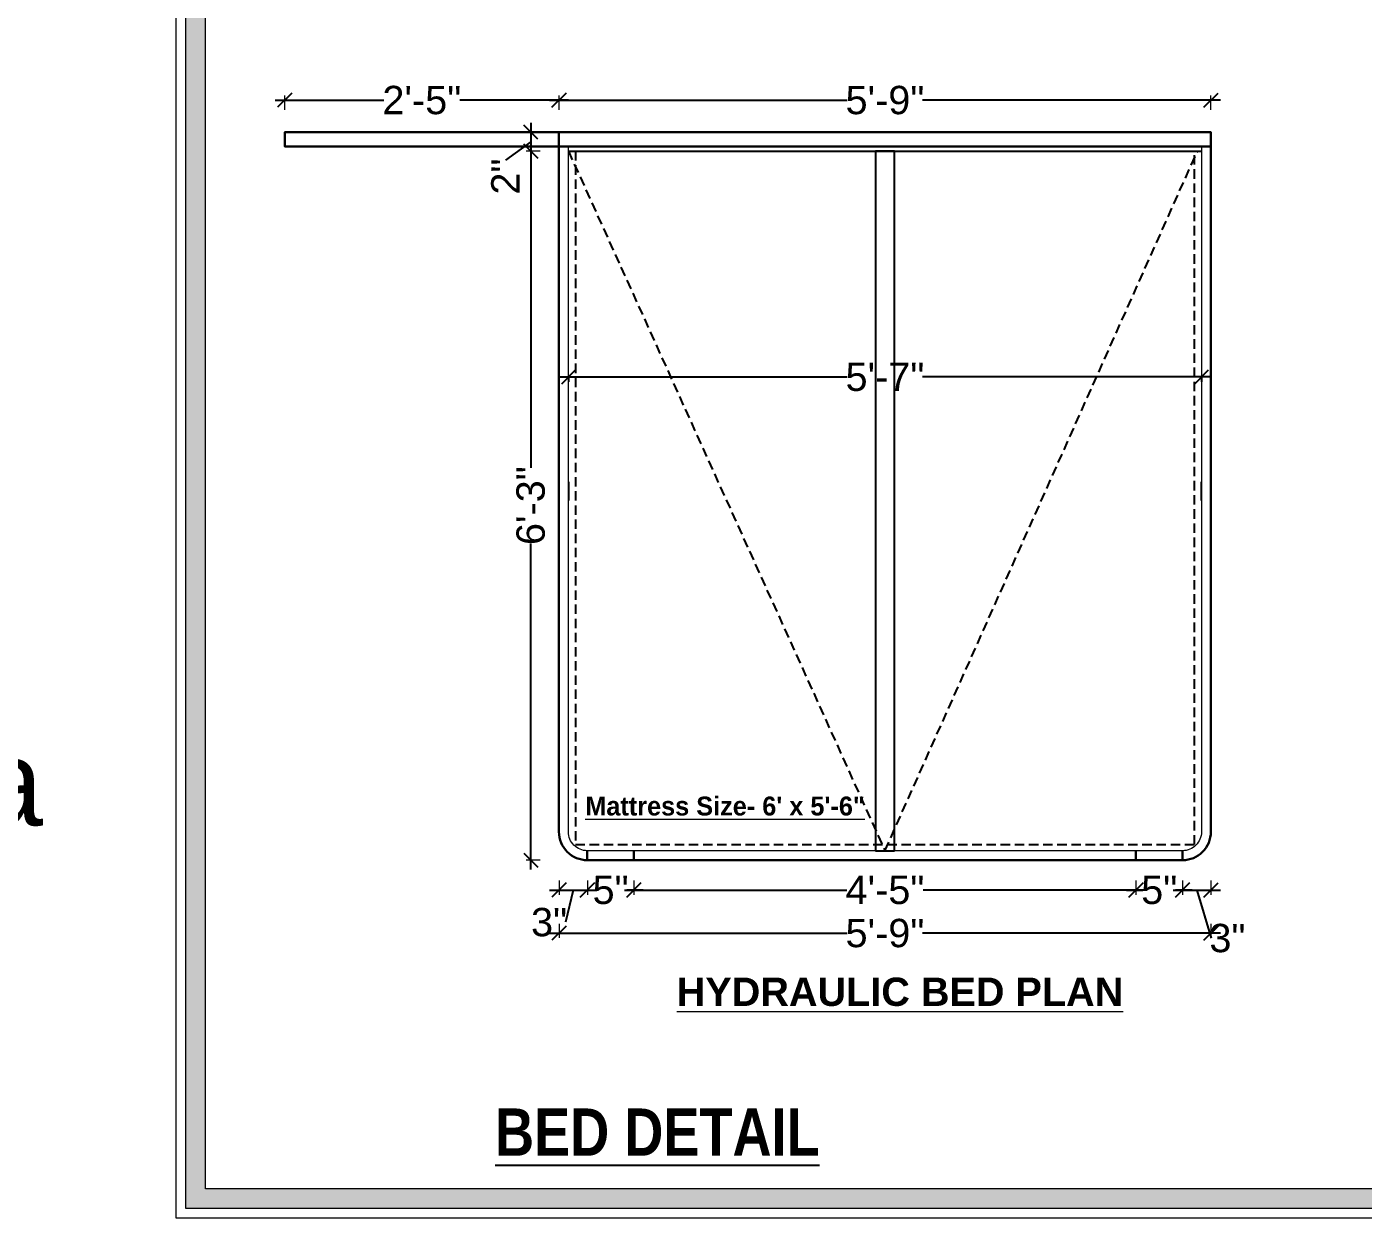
# Model space of a CAD drawing. Header units: millimetres. Extents: x 56222 to 3066687, y -650199 to -121287.
# Drawn here: x 136182 to 136323.5, y -182937.6 to -182811.5 of the extents above; entities that cross this region are included whole.
import ezdxf

# ---------------------------------------------------------------- set-up
doc = ezdxf.new("R2010")
doc.units = ezdxf.units.MM
doc.header["$MEASUREMENT"] = 0
doc.header["$PDMODE"] = 35
doc.linetypes.add('00 . GROUND FLOOR$0$DASHED', pattern=[0.75, 0.5, -0.25])
doc.linetypes.add('DASHEDX2', pattern=[1.5, 1, -0.5])
doc.layers.get('Defpoints').update_dxf_attribs({"color": 220})
for name, color, linetype, lineweight in [('$TD_AUDIT_GENERATED_(A0BDF17)', 32, 'Continuous', 30), ('DIM.', 250, 'Continuous', 13), ('Dimension', 10, 'DASHEDX2', 20), ('FURNITURE', 32, 'Continuous', 9), ('Labelling', 1, 'Continuous', 25), ('wall', 7, 'Continuous', 30)]:
    doc.layers.add(name, color=color, linetype=linetype, lineweight=lineweight)
doc.layers.add('AR HATCH-7', color=7, linetype='Continuous')
doc.styles.add('Arial', font='arial.ttf')
doc.styles.get("Standard").update_dxf_attribs({"font": 'arial.ttf', "height": 6})
doc.styles.add('style4', font='ARIALN.TTF')
doc.dimstyles.new('Archana', dxfattribs={"dimtxt": 3, "dimasz": 1.5, "dimexe": 0.5, "dimexo": 0.5, "dimgap": 0, "dimtad": 0, "dimzin": 0, "dimdsep": 46, "dimlunit": 4, "dimtxsty": 'Arial', "dimblk": 'OBLIQUE', "dimcen": 0, "dimdle": 1, "dimclrd": 1, "dimclre": 1, "dimclrt": 5, "dimadec": 0, "dimazin": 0, "dimtfac": 1, "dimtofl": 0, "dimtmove": 1, "dimatfit": 3, "dimfxl": 1, "dimfxlon": 1, "dimtolj": 1, "dimtzin": 0, "dimlwd": 25, "dimlwe": -1, "dimarcsym": 0})

# ---------------------------------------------------------------- blocks, each defined once
blk = doc.blocks.new('hgwg')
at = {"layer": 'Dimension', "true_color": 0xd39e00}
h = blk.add_hatch(color=42, dxfattribs=at)
h.dxf.hatch_style = 1
h.paths.add_polyline_path([(27505.71, 45.05), (27494.27, 45.05), (27494.27, 44.9), (27505.71, 44.9)])
h = blk.add_hatch(color=42, dxfattribs=at)
h.dxf.hatch_style = 1
h.paths.add_polyline_path([(27523.3, 44.9), (27509.68, 44.9), (27509.68, 44.75), (27523.3, 44.75)])
at = {"layer": 'Dimension', "color": 42, "true_color": 0xd39e00}
for p, q in [((27494.27, 45.05), (27505.71, 45.05)), ((27494.27, 44.9), (27494.27, 45.05)), ((27494.27, 44.9), (27505.71, 44.9)), ((27505.71, 45.05), (27505.71, 44.9)), ((27509.68, 44.9), (27523.3, 44.9)), ((27509.68, 44.9), (27509.68, 44.75)), ((27523.3, 44.75), (27523.3, 44.9)), ((27509.68, 44.75), (27523.3, 44.75))]:
    blk.add_line(p, q, dxfattribs=at)
at = {"layer": 'Dimension', "color": 42, "true_color": 0xd39e00, "attachment_point": 1}
for s, width, insert, char_height in [('{\\fCinzel|b0|i0|c0|p2;\\H1.5x;M\\fAmsterdam One|b0|i0|c0|p2;\\H2x;aya}', 85.3277, (27490.17, 69.17), 6), ('{\\fCinzel|b0|i0|c0|p0;SPACE     STUDIO}', 66.129, (27494.83, 47.86), 2.5)]:
    blk.add_mtext_dynamic_manual_height_columns(s, width=width, gutter_width=30, heights=[0], dxfattribs=dict(at, insert=insert, char_height=char_height))
blk = doc.blocks.new('_Oblique')
at = {"layer": 'wall', "color": 0, "lineweight": -2}
blk.add_line((-0.5, -0.5), (0.5, 0.5), dxfattribs=at)
blk = doc.blocks.new('*D536')
at = {"layer": 'Defpoints', "color": 0, "lineweight": 30, "transparency": 16777216}
for p in [(136238.33, -182824.66), (136235.34, -182899.73), (136251.62, -182899.73)]:
    blk.add_point(p, dxfattribs=at)
at = {"layer": 'FURNITURE', "color": 1, "lineweight": 25, "transparency": 16777216}
for p, q in [((136235.34, -182823.66), (136235.34, -182858.2)), ((136235.34, -182900.73), (136235.34, -182866.19))]:
    blk.add_line(p, q, dxfattribs=at)
at = {"layer": 'FURNITURE', "color": 1, "transparency": 16777216}
for p, q in [((136236.34, -182824.66), (136234.84, -182824.66)), ((136236.34, -182899.73), (136234.84, -182899.73))]:
    blk.add_line(p, q, dxfattribs=at)
at = {"layer": 'FURNITURE', "color": 1, "lineweight": 25, "transparency": 16777216, "xscale": 1.5, "yscale": 1.5, "zscale": 1.5}
for p, rotation in [((136235.34, -182824.66), 90), ((136235.34, -182899.73), 270)]:
    blk.add_blockref('_Oblique', p, dxfattribs=dict(at, rotation=rotation))
at = {"layer": 'FURNITURE', "color": 5, "lineweight": 30, "transparency": 16777216, "insert": (136235.34, -182862.19), "char_height": 3, "attachment_point": 5, "rotation": 90, "style": 'Arial'}
blk.add_mtext('\\A1;6\'-3"', dxfattribs=at)
blk = doc.blocks.new('*D537')
at = {"layer": 'Defpoints', "color": 0, "lineweight": 30, "transparency": 16777216}
for p in [(136238.33, -182893.74), (136241.33, -182899.73, 0), (136241.33, -182902.89)]:
    blk.add_point(p, dxfattribs=at)
at = {"layer": 'FURNITURE', "color": 1, "transparency": 16777216}
for p, q in [((136238.33, -182901.89), (136238.33, -182903.39)), ((136241.33, -182901.89), (136241.33, -182903.39))]:
    blk.add_line(p, q, dxfattribs=at)
at = {"layer": 'FURNITURE', "color": 1, "lineweight": 25, "transparency": 16777216}
for p, q in [((136237.33, -182902.89), (136242.33, -182902.89)), ((136239.83, -182902.89), (136239, -182906.3))]:
    blk.add_line(p, q, dxfattribs=at)
at = {"layer": 'FURNITURE', "color": 1, "lineweight": 25, "transparency": 16777216, "xscale": 1.5, "yscale": 1.5, "zscale": 1.5, "rotation": 180}
blk.add_blockref('_Oblique', (136238.33, -182902.89), dxfattribs=at)
at = {"layer": 'FURNITURE', "color": 1, "lineweight": 25, "transparency": 16777216, "xscale": 1.5, "yscale": 1.5, "zscale": 1.5}
blk.add_blockref('_Oblique', (136241.33, -182902.89), dxfattribs=at)
at = {"layer": 'FURNITURE', "color": 5, "lineweight": 30, "transparency": 16777216, "insert": (136237.28, -182906.3), "char_height": 3, "attachment_point": 5, "style": 'Arial'}
blk.add_mtext('\\A1;3"', dxfattribs=at)
blk = doc.blocks.new('*D538')
at = {"layer": 'Defpoints', "color": 0, "lineweight": 30, "transparency": 16777216}
for p in [(136238.33, -182822.66), (136235.34, -182824.66), (136239.33, -182824.66)]:
    blk.add_point(p, dxfattribs=at)
at = {"layer": 'FURNITURE', "color": 1, "lineweight": 25, "transparency": 16777216}
for p, q in [((136235.34, -182821.66), (136235.34, -182825.66)), ((136235.34, -182823.66), (136232.65, -182825.6))]:
    blk.add_line(p, q, dxfattribs=at)
at = {"layer": 'FURNITURE', "color": 1, "transparency": 16777216}
for p, q in [((136236.34, -182822.66), (136234.84, -182822.66)), ((136236.34, -182824.66), (136234.84, -182824.66))]:
    blk.add_line(p, q, dxfattribs=at)
at = {"layer": 'FURNITURE', "color": 1, "lineweight": 25, "transparency": 16777216, "xscale": 1.5, "yscale": 1.5, "zscale": 1.5}
for p, rotation in [((136235.34, -182822.66), 90), ((136235.34, -182824.66), 270)]:
    blk.add_blockref('_Oblique', p, dxfattribs=dict(at, rotation=rotation))
at = {"layer": 'FURNITURE', "color": 5, "lineweight": 30, "transparency": 16777216, "insert": (136232.65, -182827.35), "char_height": 3, "attachment_point": 5, "rotation": 90, "style": 'Arial'}
blk.add_mtext('\\A1;2"', dxfattribs=at)
blk = doc.blocks.new('*D564')
at = {"layer": 'Defpoints', "color": 0, "lineweight": 30, "transparency": 16777216}
for p in [(136238.33, -182819.27), (136209.3, -182824.16), (136238.33, -182824.16)]:
    blk.add_point(p, dxfattribs=at)
at = {"layer": 'FURNITURE', "color": 1, "transparency": 16777216}
for p, q in [((136209.3, -182820.27), (136209.3, -182818.77)), ((136238.33, -182820.27), (136238.33, -182818.77))]:
    blk.add_line(p, q, dxfattribs=at)
at = {"layer": 'FURNITURE', "color": 1, "lineweight": 25, "transparency": 16777216}
for p, q in [((136208.3, -182819.27), (136219.8, -182819.27)), ((136239.33, -182819.27), (136227.83, -182819.27))]:
    blk.add_line(p, q, dxfattribs=at)
at = {"layer": 'FURNITURE', "color": 1, "lineweight": 25, "transparency": 16777216, "xscale": 1.5, "yscale": 1.5, "zscale": 1.5, "rotation": 180}
blk.add_blockref('_Oblique', (136209.3, -182819.27), dxfattribs=at)
at = {"layer": 'FURNITURE', "color": 1, "lineweight": 25, "transparency": 16777216, "xscale": 1.5, "yscale": 1.5, "zscale": 1.5}
blk.add_blockref('_Oblique', (136238.33, -182819.27), dxfattribs=at)
at = {"layer": 'FURNITURE', "color": 5, "lineweight": 30, "transparency": 16777216, "insert": (136223.81, -182819.27), "char_height": 3, "attachment_point": 5, "style": 'Arial'}
blk.add_mtext('\\A1;2\'-5"', dxfattribs=at)
blk = doc.blocks.new('*D565')
at = {"layer": 'Defpoints', "color": 0, "lineweight": 30, "transparency": 16777216}
for p in [(136307.33, -182819.27), (136238.33, -182822.66), (136307.33, -182822.66)]:
    blk.add_point(p, dxfattribs=at)
at = {"layer": 'FURNITURE', "color": 1, "transparency": 16777216}
for p, q in [((136238.33, -182820.27), (136238.33, -182818.77)), ((136307.33, -182820.27), (136307.33, -182818.77))]:
    blk.add_line(p, q, dxfattribs=at)
at = {"layer": 'FURNITURE', "color": 1, "lineweight": 25, "transparency": 16777216}
for p, q in [((136237.33, -182819.27), (136268.84, -182819.27)), ((136308.33, -182819.27), (136276.81, -182819.27))]:
    blk.add_line(p, q, dxfattribs=at)
at = {"layer": 'FURNITURE', "color": 1, "lineweight": 25, "transparency": 16777216, "xscale": 1.5, "yscale": 1.5, "zscale": 1.5, "rotation": 180}
blk.add_blockref('_Oblique', (136238.33, -182819.27), dxfattribs=at)
at = {"layer": 'FURNITURE', "color": 1, "lineweight": 25, "transparency": 16777216, "xscale": 1.5, "yscale": 1.5, "zscale": 1.5}
blk.add_blockref('_Oblique', (136307.33, -182819.27), dxfattribs=at)
at = {"layer": 'FURNITURE', "color": 5, "lineweight": 30, "transparency": 16777216, "insert": (136272.83, -182819.27), "char_height": 3, "attachment_point": 5, "style": 'Arial'}
blk.add_mtext('\\A1;5\'-9"', dxfattribs=at)
blk = doc.blocks.new('*D566')
at = {"layer": 'Defpoints', "color": 0, "lineweight": 30, "transparency": 16777216}
for p in [(136241.33, -182899.73, 0), (136246.25, -182899.73), (136246.25, -182902.89)]:
    blk.add_point(p, dxfattribs=at)
at = {"layer": 'FURNITURE', "color": 1, "transparency": 16777216}
for p, q in [((136241.33, -182901.89), (136241.33, -182903.39)), ((136246.25, -182901.89), (136246.25, -182903.39))]:
    blk.add_line(p, q, dxfattribs=at)
at = {"layer": 'FURNITURE', "color": 1, "lineweight": 25, "transparency": 16777216}
for p, q in [((136240.33, -182902.89), (136242.07, -182902.89)), ((136247.25, -182902.89), (136245.51, -182902.89))]:
    blk.add_line(p, q, dxfattribs=at)
at = {"layer": 'FURNITURE', "color": 1, "lineweight": 25, "transparency": 16777216, "xscale": 1.5, "yscale": 1.5, "zscale": 1.5, "rotation": 180}
blk.add_blockref('_Oblique', (136241.33, -182902.89), dxfattribs=at)
at = {"layer": 'FURNITURE', "color": 1, "lineweight": 25, "transparency": 16777216, "xscale": 1.5, "yscale": 1.5, "zscale": 1.5}
blk.add_blockref('_Oblique', (136246.25, -182902.89), dxfattribs=at)
at = {"layer": 'FURNITURE', "color": 5, "lineweight": 30, "transparency": 16777216, "insert": (136243.79, -182902.89), "char_height": 3, "attachment_point": 5, "style": 'Arial'}
blk.add_mtext('\\A1;5"', dxfattribs=at)
blk = doc.blocks.new('*D567')
at = {"layer": 'Defpoints', "color": 0, "lineweight": 30, "transparency": 16777216}
for p in [(136246.25, -182899.73), (136299.4, -182899.73, 0), (136299.4, -182902.89)]:
    blk.add_point(p, dxfattribs=at)
at = {"layer": 'FURNITURE', "color": 1, "transparency": 16777216}
for p, q in [((136246.25, -182901.89), (136246.25, -182903.39)), ((136299.4, -182901.89), (136299.4, -182903.39))]:
    blk.add_line(p, q, dxfattribs=at)
at = {"layer": 'FURNITURE', "color": 1, "lineweight": 25, "transparency": 16777216}
for p, q in [((136245.25, -182902.89), (136268.78, -182902.89)), ((136300.4, -182902.89), (136276.87, -182902.89))]:
    blk.add_line(p, q, dxfattribs=at)
at = {"layer": 'FURNITURE', "color": 1, "lineweight": 25, "transparency": 16777216, "xscale": 1.5, "yscale": 1.5, "zscale": 1.5, "rotation": 180}
blk.add_blockref('_Oblique', (136246.25, -182902.89), dxfattribs=at)
at = {"layer": 'FURNITURE', "color": 1, "lineweight": 25, "transparency": 16777216, "xscale": 1.5, "yscale": 1.5, "zscale": 1.5}
blk.add_blockref('_Oblique', (136299.4, -182902.89), dxfattribs=at)
at = {"layer": 'FURNITURE', "color": 5, "lineweight": 30, "transparency": 16777216, "insert": (136272.83, -182902.89), "char_height": 3, "attachment_point": 5, "style": 'Arial'}
blk.add_mtext('\\A1;4\'-5"', dxfattribs=at)
blk = doc.blocks.new('*D568')
at = {"layer": 'Defpoints', "color": 0, "lineweight": 30, "transparency": 16777216}
for p in [(136299.4, -182899.73, 0), (136304.33, -182899.73), (136304.33, -182902.89)]:
    blk.add_point(p, dxfattribs=at)
at = {"layer": 'FURNITURE', "color": 1, "transparency": 16777216}
for p, q in [((136299.4, -182901.89), (136299.4, -182903.39)), ((136304.33, -182901.89), (136304.33, -182903.39))]:
    blk.add_line(p, q, dxfattribs=at)
at = {"layer": 'FURNITURE', "color": 1, "lineweight": 25, "transparency": 16777216}
for p, q in [((136298.4, -182902.89), (136300.14, -182902.89)), ((136305.33, -182902.89), (136303.59, -182902.89))]:
    blk.add_line(p, q, dxfattribs=at)
at = {"layer": 'FURNITURE', "color": 1, "lineweight": 25, "transparency": 16777216, "xscale": 1.5, "yscale": 1.5, "zscale": 1.5, "rotation": 180}
blk.add_blockref('_Oblique', (136299.4, -182902.89), dxfattribs=at)
at = {"layer": 'FURNITURE', "color": 1, "lineweight": 25, "transparency": 16777216, "xscale": 1.5, "yscale": 1.5, "zscale": 1.5}
blk.add_blockref('_Oblique', (136304.33, -182902.89), dxfattribs=at)
at = {"layer": 'FURNITURE', "color": 5, "lineweight": 30, "transparency": 16777216, "insert": (136301.86, -182902.89), "char_height": 3, "attachment_point": 5, "style": 'Arial'}
blk.add_mtext('\\A1;5"', dxfattribs=at)
blk = doc.blocks.new('*D569')
at = {"layer": 'Defpoints', "color": 0, "lineweight": 30, "transparency": 16777216}
for p in [(136307.33, -182895.1), (136304.33, -182899.73), (136307.33, -182902.89)]:
    blk.add_point(p, dxfattribs=at)
at = {"layer": 'FURNITURE', "color": 1, "transparency": 16777216}
for p, q in [((136304.33, -182901.89), (136304.33, -182903.39)), ((136307.33, -182901.89), (136307.33, -182903.39))]:
    blk.add_line(p, q, dxfattribs=at)
at = {"layer": 'FURNITURE', "color": 1, "lineweight": 25, "transparency": 16777216}
for p, q in [((136303.33, -182902.89), (136308.33, -182902.89)), ((136305.83, -182902.89), (136307.36, -182907.99))]:
    blk.add_line(p, q, dxfattribs=at)
at = {"layer": 'FURNITURE', "color": 1, "lineweight": 25, "transparency": 16777216, "xscale": 1.5, "yscale": 1.5, "zscale": 1.5, "rotation": 180}
blk.add_blockref('_Oblique', (136304.33, -182902.89), dxfattribs=at)
at = {"layer": 'FURNITURE', "color": 1, "lineweight": 25, "transparency": 16777216, "xscale": 1.5, "yscale": 1.5, "zscale": 1.5}
blk.add_blockref('_Oblique', (136307.33, -182902.89), dxfattribs=at)
at = {"layer": 'FURNITURE', "color": 5, "lineweight": 30, "transparency": 16777216, "insert": (136309.08, -182907.99), "char_height": 3, "attachment_point": 5, "style": 'Arial'}
blk.add_mtext('\\A1;3"', dxfattribs=at)
blk = doc.blocks.new('*D570')
at = {"layer": 'Defpoints', "color": 0, "lineweight": 30, "transparency": 16777216}
for p in [(136307.33, -182891.13), (136238.33, -182895.38), (136307.33, -182907.46)]:
    blk.add_point(p, dxfattribs=at)
at = {"layer": 'FURNITURE', "color": 1, "transparency": 16777216}
for p, q in [((136238.33, -182906.46), (136238.33, -182907.96)), ((136307.33, -182906.46), (136307.33, -182907.96))]:
    blk.add_line(p, q, dxfattribs=at)
at = {"layer": 'FURNITURE', "color": 1, "lineweight": 25, "transparency": 16777216}
for p, q in [((136237.33, -182907.46), (136268.84, -182907.46)), ((136308.33, -182907.46), (136276.81, -182907.46))]:
    blk.add_line(p, q, dxfattribs=at)
at = {"layer": 'FURNITURE', "color": 1, "lineweight": 25, "transparency": 16777216, "xscale": 1.5, "yscale": 1.5, "zscale": 1.5, "rotation": 180}
blk.add_blockref('_Oblique', (136238.33, -182907.46), dxfattribs=at)
at = {"layer": 'FURNITURE', "color": 1, "lineweight": 25, "transparency": 16777216, "xscale": 1.5, "yscale": 1.5, "zscale": 1.5}
blk.add_blockref('_Oblique', (136307.33, -182907.46), dxfattribs=at)
at = {"layer": 'FURNITURE', "color": 5, "lineweight": 30, "transparency": 16777216, "insert": (136272.83, -182907.46), "char_height": 3, "attachment_point": 5, "style": 'Arial'}
blk.add_mtext('\\A1;5\'-9"', dxfattribs=at)
blk = doc.blocks.new('*D940')
at = {"layer": 'AR HATCH-7', "color": 1, "transparency": 16777216}
for p, q in [((136239.33, -182848.51), (136239.33, -182849.07)), ((136306.33, -182848.51), (136306.33, -182849.07))]:
    blk.add_line(p, q, dxfattribs=at)
at = {"layer": 'AR HATCH-7', "color": 1, "lineweight": 25, "transparency": 16777216}
for p, q in [((136238.33, -182848.57), (136268.84, -182848.57)), ((136307.33, -182848.57), (136276.81, -182848.57))]:
    blk.add_line(p, q, dxfattribs=at)
at = {"layer": 'Defpoints', "color": 0, "lineweight": 30, "transparency": 16777216}
for p in [(136239.33, -182848.01), (136306.33, -182848.01), (136306.33, -182848.57)]:
    blk.add_point(p, dxfattribs=at)
at = {"layer": 'AR HATCH-7', "color": 1, "lineweight": 25, "transparency": 16777216, "xscale": 1.5, "yscale": 1.5, "zscale": 1.5, "rotation": 180}
blk.add_blockref('_Oblique', (136239.33, -182848.57), dxfattribs=at)
at = {"layer": 'AR HATCH-7', "color": 1, "lineweight": 25, "transparency": 16777216, "xscale": 1.5, "yscale": 1.5, "zscale": 1.5}
blk.add_blockref('_Oblique', (136306.33, -182848.57), dxfattribs=at)
at = {"layer": 'AR HATCH-7', "color": 5, "lineweight": 30, "transparency": 16777216, "insert": (136272.83, -182848.57), "char_height": 3, "attachment_point": 5, "style": 'Arial'}
blk.add_mtext('\\A1;5\'-7"', dxfattribs=at)

msp = doc.modelspace()

# ---------------------------------------------------------------- hatches: boundary and pattern name
at = {"layer": 'Dimension', "linetype": 'Continuous', "true_color": 0xd39e00}
h = msp.add_hatch(color=42, dxfattribs=at)
h.paths.add_polyline_path([(136198.835, -182727.894), (136198.835, -182936.598), (136495.342, -182936.598), (136495.342, -182727.894)])
h.paths.add_polyline_path([(136200.916, -182729.975), (136493.261, -182729.975), (136493.261, -182934.517), (136200.916, -182934.517)], flags=16)

# ---------------------------------------------------------------- linework, layer by layer
at = {"layer": '$TD_AUDIT_GENERATED_(A0BDF17)', "linetype": '00 . GROUND FLOOR$0$DASHED', "lineweight": 25, "ltscale": 2}
for p, q in [((136239.326, -182824.66), (136272.826, -182898.728)), ((136272.826, -182898.728), (136305.903, -182824.66, 0))]:
    msp.add_line(p, q, dxfattribs=at)
msp.add_lwpolyline([(136240.071, -182824.66), (136240.071, -182898.079), (136305.58, -182898.078), (136305.58, -182824.659)], dxfattribs=at)
at = {"layer": 'Dimension', "color": 42, "linetype": 'Continuous', "true_color": 0xd39e00}
for points in [[(136197.795, -182726.854), (136496.383, -182726.854), (136496.383, -182937.639), (136197.795, -182937.639)], [(136198.835, -182727.894), (136495.342, -182727.894), (136495.342, -182936.598), (136198.835, -182936.598)], [(136200.916, -182729.975), (136493.261, -182729.975), (136493.261, -182934.517), (136200.916, -182934.517)]]:
    msp.add_lwpolyline(points, close=True, dxfattribs=at)
at = {"layer": 'FURNITURE', "lineweight": 25}
for p, q in [((136239.326, -182824.66), (136306.326, -182824.66)), ((136273.826, -182824.66, 0), (136271.826, -182824.66, 0)), ((136271.826, -182824.66, 0), (136271.826, -182861.66, 0)), ((136273.826, -182861.66, 0), (136273.826, -182824.66, 0)), ((136239.326, -182859.66, 0), (136239.326, -182861.66, 0)), ((136306.326, -182861.66, 0), (136306.326, -182859.66, 0)), ((136271.826, -182861.66, 0), (136271.826, -182898.728, 0)), ((136273.826, -182898.728, 0), (136273.826, -182861.66, 0)), ((136271.826, -182898.728, 0), (136273.826, -182898.728, 0))]:
    msp.add_line(p, q, dxfattribs=at)
at = {"layer": 'FURNITURE', "lineweight": 30}
for p, q in [((136241.326, -182899.728, 0), (136241.326, -182898.728)), ((136246.255, -182899.728), (136246.255, -182898.728)), ((136299.397, -182899.728, 0), (136299.397, -182898.728)), ((136304.326, -182899.728), (136304.326, -182898.728))]:
    msp.add_line(p, q, dxfattribs=at)
msp.add_lwpolyline([(136307.326, -182824.16), (136209.301, -182824.16), (136209.301, -182822.66), (136307.326, -182822.66)], close=True, dxfattribs=at)
msp.add_lwpolyline([(136304.326, -182899.728), (136241.326, -182899.728, -0.4142136), (136238.326, -182896.728), (136238.326, -182822.66), (136307.326, -182822.66), (136307.326, -182896.728, -0.4142136)], format="xyb", close=True, dxfattribs=at)
at = {"layer": 'FURNITURE'}
msp.add_lwpolyline([(136304.326, -182898.728), (136241.326, -182898.728, -0.4142136), (136239.326, -182896.728), (136239.326, -182824.16), (136306.326, -182824.16), (136306.326, -182896.728, -0.4142136)], format="xyb", close=True, dxfattribs=at)

# ---------------------------------------------------------------- block references
at = {"layer": 'Dimension', "color": 42, "true_color": 0xd39e00, "xscale": 0.505734096393491, "yscale": 0.505734096393491, "zscale": 0.505734096393491}
msp.add_blockref('hgwg', (122256.291, -182921.955), dxfattribs=at)

# ---------------------------------------------------------------- texts
at = {"layer": 'DIM.', "color": 1, "attachment_point": 1}
for s, insert, char_height in [('{\\fBradley Hand ITC|b1|i0|c0|p66;\\L\\C256;Mattress Size- 6\' x 5\'-6"}', (136241.112, -182892.995), 2), ('{\\fArial|b1|i0|c0|p34;\\LHYDRAULIC BED PLAN }', (136250.791, -182912.158), 3)]:
    msp.add_mtext_dynamic_manual_height_columns(s, width=111.55884, gutter_width=1, heights=[0], dxfattribs=dict(at, insert=insert, char_height=char_height))
at = {"layer": 'Labelling', "color": 251, "true_color": 0x636466, "insert": (136248.737, -182928.514), "char_height": 5, "attachment_point": 5, "style": 'style4'}
msp.add_mtext_dynamic_manual_height_columns('{\\fArial Narrow|b1|i0|c0|p34;\\LBED DETAIL}', width=79.10806, gutter_width=1, heights=[0], dxfattribs=at)

# ---------------------------------------------------------------- dimensions: what is measured, and where the dimension line sits
at = {"layer": 'AR HATCH-7', "lineweight": 30}
dim = msp.add_linear_dim(base=(136306.326, -182848.565), p1=(136239.326, -182848.014), p2=(136306.326, -182848.014), dimstyle='Archana', dxfattribs=at)
dim.commit()
dim.dimension.update_dxf_attribs({"geometry": '*D940', "text_midpoint": (136272.826, -182848.565)})
at = {"layer": 'FURNITURE', "lineweight": 30}
for base, p1, p2, picture, middle in [((136238.3257, -182819.269), (136209.3014, -182824.1599), (136238.3257, -182824.1599), '*D564', (136223.8135, -182819.269)), ((136307.326, -182819.269), (136238.326, -182822.66), (136307.326, -182822.66), '*D565', (136272.826, -182819.269)), ((136307.326, -182907.462), (136238.326, -182895.376), (136307.326, -182891.133), '*D570', (136272.826, -182907.462)), ((136307.326, -182902.893), (136304.326, -182899.728), (136307.326, -182895.096), '*D569', (136307.355, -182907.991)), ((136246.255, -182902.893), (136241.326, -182899.728, 0), (136246.255, -182899.728), '*D566', (136243.79, -182902.893)), ((136304.326, -182902.893), (136299.397, -182899.728, 0), (136304.326, -182899.728), '*D568', (136301.861, -182902.893))]:
    dim = msp.add_linear_dim(base=base, p1=p1, p2=p2, dimstyle='Archana', dxfattribs=at)
    dim.commit()
    dim.dimension.update_dxf_attribs({"geometry": picture, "text_midpoint": middle})
dim = msp.add_linear_dim(base=(136235.342, -182824.66), p1=(136238.326, -182822.66), p2=(136239.326, -182824.66), angle=90, dimstyle='Archana', override={"dimdec": 0}, dxfattribs=at)
dim.commit()
dim.dimension.update_dxf_attribs({"geometry": '*D538', "text_midpoint": (136232.651, -182825.602), "dimtype": 160})
dim = msp.add_linear_dim(base=(136235.342, -182899.728), p1=(136238.326, -182824.66), p2=(136251.616, -182899.728), angle=90, dimstyle='Archana', dxfattribs=at)
dim.commit()
dim.dimension.update_dxf_attribs({"geometry": '*D536', "text_midpoint": (136235.342, -182862.194)})
dim = msp.add_linear_dim(base=(136241.326, -182902.893), p1=(136238.326, -182893.739), p2=(136241.326, -182899.728, 0), dimstyle='Archana', dxfattribs=at)
dim.commit()
dim.dimension.update_dxf_attribs({"geometry": '*D537', "text_midpoint": (136239, -182906.298), "dimtype": 160})
dim = msp.add_linear_dim(base=(136299.397, -182902.893), p1=(136246.255, -182899.728), p2=(136299.397, -182899.728, 0), dimstyle='Archana', override={"dimdec": 0}, dxfattribs=at)
dim.commit()
dim.dimension.update_dxf_attribs({"geometry": '*D567', "text_midpoint": (136272.826, -182902.893)})

doc.saveas('drawing.dxf')
